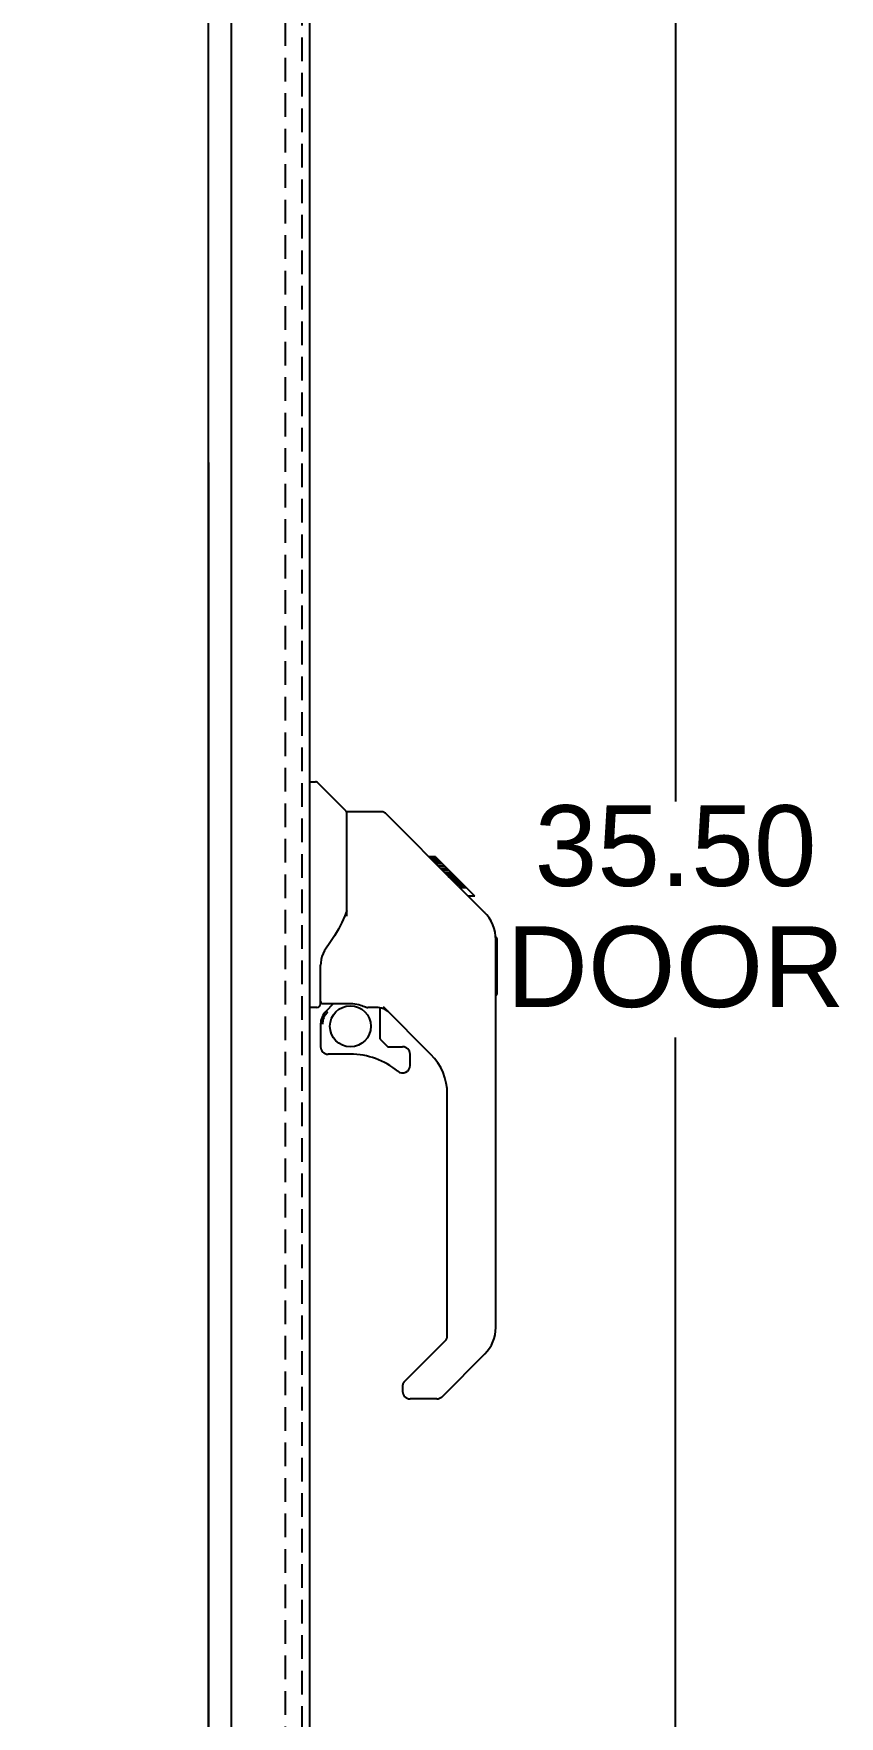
# Model space of a CAD drawing. Header units: inches. Extents: x 0 to 183, y 0 to 117.
# Drawn here: x 21.84 to 30.35, y 40.51 to 58.28 of the extents above; entities that cross this region are included whole.
import ezdxf

# ---------------------------------------------------------------- set-up
doc = ezdxf.new("R2010")
doc.units = ezdxf.units.IN
doc.header["$MEASUREMENT"] = 0
doc.linetypes.add('HIDDEN', pattern=[0.375, 0.25, -0.125])
for name, color, linetype in [('DEFAULT_2', 8, 'HIDDEN'), ('DIMENSIONS', 7, 'Continuous'), ('DOOR_ASSEMBLY', 7, 'Continuous')]:
    doc.layers.add(name, color=color, linetype=linetype)
doc.styles.get("Standard").update_dxf_attribs({"font": 'arial.ttf'})
doc.dimstyles.new('DIMSTYLE_1', dxfattribs={"dimtxt": 0.852273, "dimasz": 1.136364, "dimexe": 0.09, "dimexo": 0.07, "dimgap": 0.0375, "dimtad": 0, "dimtih": 1, "dimtoh": 1, "dimzin": 4, "dimdsep": 46, "dimtxsty": 'Standard', "dimblk": '_FILLED', "dimblk1": '_FILLED', "dimblk2": '_FILLED', "dimcen": 0.09, "dimadec": 3, "dimazin": 1, "dimtfac": 1, "dimtdec": 3, "dimtofl": 0, "dimtmove": 0, "dimatfit": 3, "dimldrblk": '_FILLED', "dimfxl": 1, "dimtolj": 1, "dimtzin": 4, "dimarcsym": 0})
doc.dimstyles.get("Standard").update_dxf_attribs({"dimtxt": 0.18, "dimasz": 0.18, "dimexe": 0.18, "dimexo": 0.0625, "dimgap": 0.09, "dimtad": 0, "dimtih": 1, "dimtoh": 1, "dimdec": 4, "dimzin": 0, "dimdsep": 46, "dimtxsty": 'Standard', "dimcen": 0.09, "dimadec": 0, "dimazin": 0, "dimtfac": 1, "dimtdec": 4, "dimtofl": 0, "dimtmove": 0, "dimatfit": 3, "dimfxl": 1, "dimtolj": 1, "dimtzin": 0, "dimarcsym": 0})

# ---------------------------------------------------------------- blocks, each defined once
blk = doc.blocks.new('_FILLED')
at = {"color": 0, "linetype": 'ByBlock'}
blk.add_solid([(0, 0), (-1, 0.2), (-1, -0.2)], dxfattribs=at)
blk = doc.blocks.new('*D28')
at = {"layer": 'Defpoints', "color": 0, "linetype": 'Continuous', "transparency": 16777216}
for p in [(25.129, 67.123), (28.624, 67.123), (25.129, 31.623)]:
    blk.add_point(p, dxfattribs=at)
at = {"layer": 'DIMENSIONS', "color": 0, "linetype": 'Continuous', "lineweight": -2, "transparency": 16777216}
for p, q in [((25.199, 67.123), (28.714, 67.123)), ((28.624, 65.986), (28.624, 50.168)), ((28.624, 32.759), (28.624, 47.678)), ((25.199, 31.623), (28.714, 31.623))]:
    blk.add_line(p, q, dxfattribs=at)
at = {"layer": 'DIMENSIONS', "color": 0, "linetype": 'Continuous', "lineweight": -2, "transparency": 16777216, "xscale": 1.1363636364, "yscale": 1.1363636364, "zscale": 1.1363636364}
for p, rotation in [((28.624, 67.123), 90), ((28.624, 31.623), 270)]:
    blk.add_blockref('_FILLED', p, dxfattribs=dict(at, rotation=rotation))
at = {"layer": 'DIMENSIONS', "color": 0, "linetype": 'Continuous', "transparency": 16777216, "insert": (28.624, 50.13), "char_height": 0.8523, "width": 2.51152, "attachment_point": 2, "line_spacing_factor": 0.9}
blk.add_mtext('\\A1;35.50\\PDOOR', dxfattribs=at)
blk = doc.blocks.new('*D37')
at = {"color": 0, "lineweight": -2, "transparency": 16777216}
for p, q in [((19.188, 53.75), (19.188, 37.695)), ((23.688, 53.75), (23.688, 37.695)), ((18.058, 37.875), (16.927, 37.875)), ((24.817, 37.875), (25.948, 37.875))]:
    blk.add_line(p, q, dxfattribs=at)
at = {"color": 0, "transparency": 16777216}
for points in [[(18.058, 38.063), (18.058, 37.687), (19.188, 37.875)], [(24.817, 38.063), (24.817, 37.687), (23.688, 37.875)]]:
    blk.add_solid(points, dxfattribs=at)
at = {"layer": 'Defpoints', "color": 0, "transparency": 16777216}
for p in [(19.188, 53.812), (23.688, 53.812), (19.188, 37.875)]:
    blk.add_point(p, dxfattribs=at)
at = {"color": 0, "transparency": 16777216, "insert": (21.438, 37.875), "char_height": 0.85, "attachment_point": 5}
blk.add_mtext('\\A1;4.5000', dxfattribs=at)

msp = doc.modelspace()

# ---------------------------------------------------------------- linework, layer by layer
at = {"color": 3, "linetype": 'Continuous'}
msp.add_line((23.6875, 31.44767), (23.6875, 67.29767), dxfattribs=at)
at = {"layer": 'DEFAULT_2', "color": 8, "linetype": 'HIDDEN'}
msp.add_line((24.50014, 66.27496), (24.50014, 32.47037), dxfattribs=at)
at = {"layer": 'DOOR_ASSEMBLY', "color": 8, "linetype": 'HIDDEN'}
msp.add_line((24.6805, 31.73967), (24.6805, 67.00567), dxfattribs=at)
at = {"layer": 'DOOR_ASSEMBLY', "color": 3, "linetype": 'Continuous'}
for p, q in [((24.7555, 62.12267), (24.7555, 36.62267)), ((23.9305, 37.46417), (23.9305, 61.28117))]:
    msp.add_line(p, q, dxfattribs=at)
at = {"layer": 'DOOR_ASSEMBLY', "color": 7, "linetype": 'Continuous'}
for p, q in [((24.7555, 50.3766), (24.81793, 50.3766)), ((25.14344, 50.06741), (24.84577, 50.36507)), ((25.51029, 50.06164), (25.1492, 50.06164)), ((25.1492, 48.95728), (25.1492, 50.06164)), ((26.33092, 49.27362), (25.56596, 50.03858)), ((26.08727, 49.58409), (26.02045, 49.58409)), ((26.08727, 49.58409), (26.41399, 49.25737)), ((26.0946, 49.57675), (26.02779, 49.57675)), ((26.10435, 49.56701), (26.03753, 49.56701)), ((26.11087, 49.56048), (26.04406, 49.56048)), ((26.11885, 49.5525), (26.05204, 49.5525)), ((26.13849, 49.53287), (26.07168, 49.53287)), ((26.16103, 49.51032), (26.09422, 49.51032)), ((26.18439, 49.48696), (26.11758, 49.48696)), ((26.20806, 49.4633), (26.14125, 49.4633)), ((26.23196, 49.43939), (26.16515, 49.43939)), ((26.25547, 49.41589), (26.18866, 49.41589)), ((26.27772, 49.39364), (26.2109, 49.39364)), ((26.29789, 49.37346), (26.23108, 49.37346)), ((26.31522, 49.35614), (26.24841, 49.35614)), ((26.32834, 49.34301), (26.26153, 49.34301)), ((26.33251, 49.33884), (26.2657, 49.33884)), ((26.33452, 49.33683), (26.26771, 49.33683)), ((26.33499, 49.33636), (26.26818, 49.33636)), ((26.33572, 49.33564), (26.26891, 49.33564)), ((26.30381, 49.30025), (26.26936, 49.33495)), ((26.33811, 49.33325), (26.2713, 49.33325)), ((26.34269, 49.32867), (26.27587, 49.32867)), ((26.34864, 49.32271), (26.28183, 49.32271)), ((26.36217, 49.30918), (26.29536, 49.30918)), ((26.31768, 49.28629), (26.30381, 49.30025)), ((26.37734, 49.29402), (26.31053, 49.29402)), ((26.3306, 49.27334), (26.31768, 49.28629)), ((26.38488, 49.28648), (26.31807, 49.28648)), ((26.39178, 49.27958), (26.32496, 49.27958)), ((26.33062, 49.27332), (26.609, 48.99494)), ((26.40383, 49.26753), (26.33701, 49.26753)), ((26.40912, 49.26224), (26.3423, 49.26224)), ((26.41252, 49.25884), (26.34571, 49.25884)), ((26.4137, 49.25766), (26.34773, 49.25766)), ((26.41399, 49.25737), (26.34773, 49.25737)), ((26.41454, 49.25682), (26.34773, 49.25682)), ((26.50289, 49.16846), (26.41454, 49.25681)), ((26.4319, 49.17265), (26.49871, 49.17265)), ((26.50038, 49.17098), (26.43356, 49.17098)), ((26.50289, 49.16846), (26.43608, 49.16846)), ((26.62959, 48.97269), (26.609, 48.99493)), ((26.72313, 48.73984), (26.72282, 48.74765)), ((26.724, 44.61448), (26.724, 48.71746)), ((26.73581, 48.72148), (26.73581, 48.13486)), ((24.87361, 48.03408), (24.87361, 48.44099)), ((24.83424, 47.99471), (24.7555, 47.99471)), ((24.8933, 48.03607), (25.18857, 48.03607)), ((24.93127, 47.95628), (25.01105, 48.03607)), ((25.46136, 47.99471), (25.37363, 47.99471)), ((25.50353, 47.6631), (25.50353, 47.98999)), ((26.03922, 47.49839), (25.53777, 47.99984)), ((24.87361, 47.81709), (24.87361, 47.57947)), ((24.93737, 47.95046), (24.93421, 47.95355)), ((24.94119, 47.94668), (24.93737, 47.95046)), ((24.94553, 47.94236), (24.94119, 47.94668)), ((25.50699, 47.65475), (25.57881, 47.58293)), ((25.18857, 47.50073), (24.95235, 47.50073)), ((25.58716, 47.57947), (25.73975, 47.57947)), ((25.81849, 47.38146), (25.81849, 47.50073)), ((26.21219, 44.52899), (26.21219, 47.08081)), ((25.75359, 44.03777), (26.18913, 44.47331)), ((26.60869, 44.33609), (26.15652, 43.88392)), ((25.73975, 44.00436), (25.73975, 43.9396)), ((26.10084, 43.86086), (25.81849, 43.86086))]:
    msp.add_line(p, q, dxfattribs=at)
for points in [[(25.56597, 50.03858), (25.5583, 50.04531), (25.54974, 50.05104), (25.54054, 50.0556), (25.53079, 50.05892), (25.52061, 50.06096), (25.51029, 50.06164)], [(26.26936, 49.33495), (26.24786, 49.35655), (26.22623, 49.37827), (26.20447, 49.40007)], [(25.1492, 49.01959), (25.1282, 48.9618), (25.09783, 48.89301), (25.0614, 48.82259), (25.01932, 48.75055), (24.97219, 48.67726), (24.92683, 48.61162)], [(26.724, 48.71747), (26.72288, 48.74725), (26.71756, 48.78826), (26.70789, 48.82869), (26.69412, 48.86759), (26.67636, 48.90479), (26.65467, 48.9401), (26.62959, 48.97269)], [(24.92683, 48.61161), (24.91572, 48.5946), (24.90061, 48.56574), (24.88823, 48.53361), (24.8794, 48.49959), (24.87461, 48.46548), (24.87361, 48.44099)], [(25.18857, 48.03607), (25.19632, 48.03597), (25.2158, 48.03488), (25.23627, 48.03242), (25.25664, 48.02869), (25.27587, 48.02404), (25.29376, 48.01881), (25.30975, 48.01353), (25.32382, 48.00854), (25.33609, 48.00412), (25.34671, 48.00045), (25.35581, 47.99766), (25.36396, 47.99572), (25.37177, 47.99476), (25.37337, 47.99472)], [(24.94553, 47.94236), (24.93606, 47.93211), (24.92748, 47.92122), (24.91975, 47.90966), (24.91295, 47.89752), (24.90713, 47.88489), (24.90231, 47.87183), (24.89854, 47.85844), (24.89582, 47.8448), (24.89419, 47.83103), (24.89364, 47.81709)], [(24.93421, 47.95355), (24.93298, 47.95472), (24.93206, 47.95559), (24.93148, 47.95612), (24.93127, 47.95628)]]:
    msp.add_lwpolyline(points, dxfattribs=at)
msp.add_circle((25.18857, 47.796), 0.21654, dxfattribs=at)
for centre, radius, start, end in [((24.81793, 50.33723), 0.03937, 45, 90), ((25.12952, 50.05349), 0.01969, 7.5, 45), ((26.29093, 48.70116), 0.43307, 42.238559, 42.727315), ((26.71613, 48.72148), 0.01969, 0, 69.058466), ((24.83424, 48.03408), 0.03937, 270, 0), ((24.8933, 48.05575), 0.01969, 180, 270), ((25.46136, 47.79786), 0.19685, 45, 90), ((26.71613, 48.13486), 0.01969, 293.607041, 0), ((25.07046, 47.81709), 0.19685, 135, 180), ((25.51534, 47.6631), 0.01181, 180, 225), ((24.95235, 47.57947), 0.07874, 180, 270), ((25.18857, 46.71333), 0.7874, 50.478804, 90), ((25.58716, 47.59128), 0.01181, 225, 270), ((25.73975, 47.50073), 0.07874, 0, 90), ((25.62164, 47.08081), 0.59055, 0, 45), ((25.73975, 47.38146), 0.07874, 230.478804, 0), ((26.3303, 44.61448), 0.3937, 315, 0), ((26.13345, 44.52899), 0.07874, 315, 0), ((25.787, 44.00436), 0.04724, 135, 180), ((25.81849, 43.9396), 0.07874, 180, 270), ((26.10084, 43.9396), 0.07874, 270, 315)]:
    msp.add_arc(centre, radius, start, end, dxfattribs=at)

# ---------------------------------------------------------------- dimensions: what is measured, and where the dimension line sits
at = {"color": 2}
dim = msp.add_linear_dim(base=(19.1875, 37.875), p1=(23.6875, 53.8125), p2=(19.1875, 53.8125), dimstyle='Standard', override={"dimtxt": 0.85, "dimasz": 1.13}, dxfattribs=at)
dim.commit()
dim.dimension.update_dxf_attribs({"geometry": '*D37', "text_midpoint": (21.4375, 37.875)})
at = {"layer": 'DIMENSIONS', "color": 2, "linetype": 'Continuous'}
dim = msp.add_linear_dim(base=(28.62362, 67.12267), p1=(25.1285, 31.62267), p2=(25.1285, 67.12267), angle=90, text='<>\\PDOOR', dimstyle='DIMSTYLE_1', dxfattribs=at)
dim.commit()
dim.dimension.update_dxf_attribs({"geometry": '*D28', "text_midpoint": (28.62362, 48.92267), "dimtype": 160})

doc.saveas('drawing.dxf')
